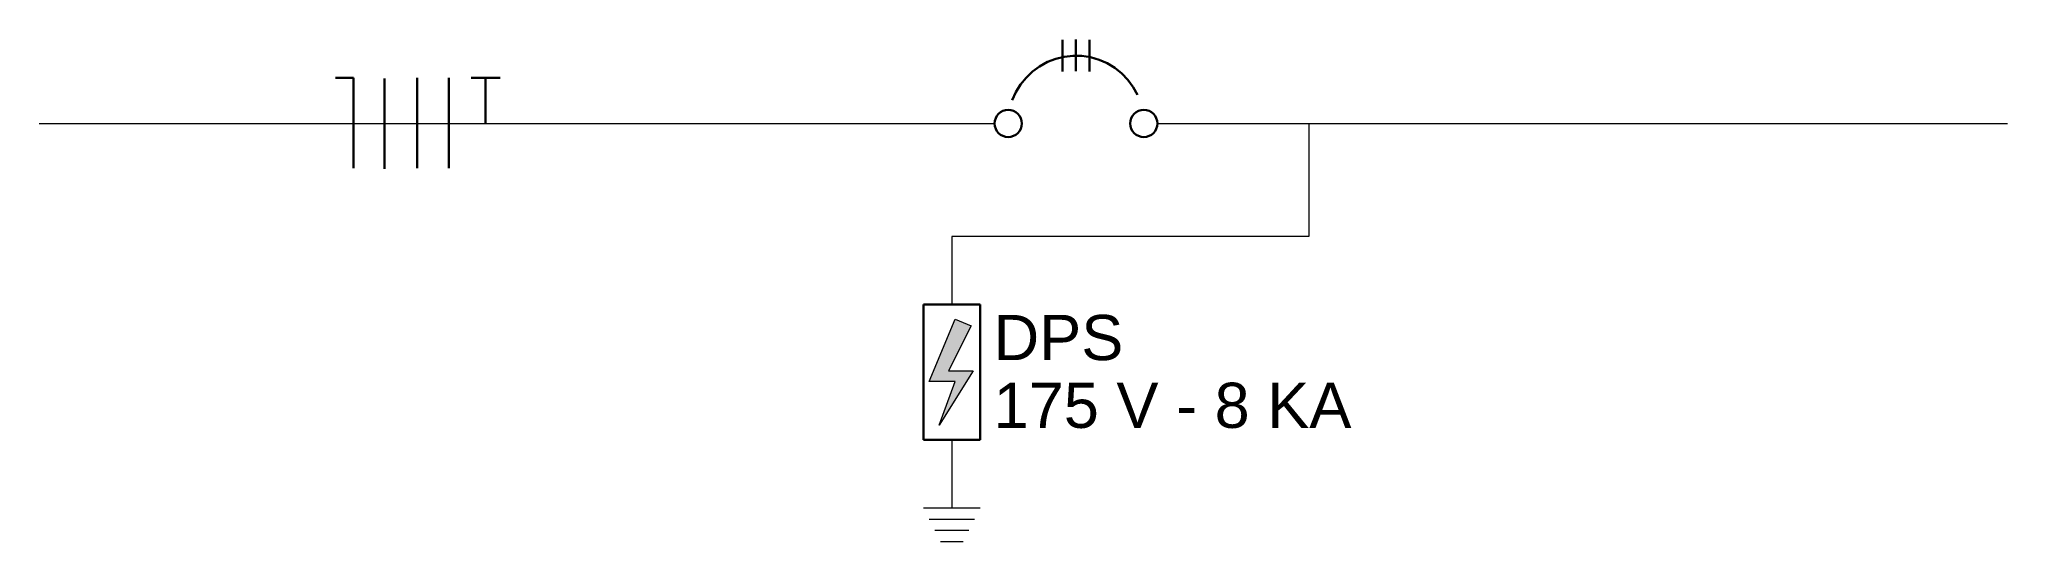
# Model space of a CAD drawing. Header units: millimetres. Extents: x -626 to -243, y -354 to -256.
import ezdxf

# ---------------------------------------------------------------- set-up
doc = ezdxf.new("R2010")
doc.units = ezdxf.units.MM
for name, color, linetype, lineweight in [('DI-Disjuntor', 1, 'Continuous', 30), ('DI-Fios', 3, 'Continuous', 30), ('DI-Linhas do diagrama', 9, 'Continuous', 20), ('DI-Textos do diagrama', 7, 'Continuous', 20)]:
    doc.layers.add(name, color=color, linetype=linetype, lineweight=lineweight)
doc.styles.add('Arial', font='arial.ttf', dxfattribs={"height": 15})
doc.styles.get("Standard").update_dxf_attribs({"font": 'arial.ttf'})

# ---------------------------------------------------------------- blocks, each defined once
blk = doc.blocks.new('entrada')
at = {"layer": 'DI-Textos do diagrama', "linetype": 'Continuous'}
blk.add_hatch(color=7, dxfattribs=at).paths.add_polyline_path([(-71.17, -13.89), (-72.73, -16.96), (-71.02, -16.96), (-73.35, -20.69), (-72.26, -17.71), (-74.04, -17.71), (-72.26, -13.43)])
at = {"layer": 'DI-Disjuntor', "color": 1}
for p, q in [((-64.89, 3.57), (-64.89, 5.74)), ((-63.97, 3.6), (-63.97, 5.77)), ((-63.03, 3.57), (-63.03, 5.74)), ((-74.43, -12.41), (-70.55, -12.41)), ((-74.43, -21.71), (-74.43, -12.41)), ((-70.55, -12.41), (-70.55, -21.71)), ((-70.55, -21.71), (-74.43, -21.71))]:
    blk.add_line(p, q, dxfattribs=at)
blk.add_lwpolyline([(-59.75, 1.97), (-60.04, 2.5), (-60.4, 2.99), (-60.82, 3.43), (-61.3, 3.81), (-61.82, 4.13), (-62.37, 4.37), (-62.96, 4.54), (-63.56, 4.63), (-64.17, 4.65), (-64.77, 4.58), (-65.36, 4.44), (-65.93, 4.22), (-66.46, 3.92), (-66.95, 3.56), (-67.39, 3.14), (-67.77, 2.67), (-68.09, 2.15), (-68.34, 1.59)], dxfattribs=at)
for centre in [(-68.62, 0), (-59.31, 0)]:
    blk.add_circle(centre, 0.93, dxfattribs=at)
at = {"layer": 'DI-Fios', "color": 5}
for p, q in [((-113.57, 3.14), (-114.81, 3.14)), ((-113.57, -3.06), (-113.57, 3.14))]:
    blk.add_line(p, q, dxfattribs=at)
at = {"layer": 'DI-Fios', "color": 1}
for p, q in [((-111.43, -3.11), (-111.43, 3.09)), ((-109.19, -3.06), (-109.19, 3.14)), ((-107.02, -3.06), (-107.02, 3.14))]:
    blk.add_line(p, q, dxfattribs=at)
at = {"layer": 'DI-Fios', "color": 3}
for p, q in [((-105.5, 3.14), (-103.51, 3.14)), ((-104.5, 0.04), (-104.5, 3.14))]:
    blk.add_line(p, q, dxfattribs=at)
at = {"layer": 'DI-Linhas do diagrama'}
for p, q in [((-135.14, 0), (-69.55, 0)), ((-58.38, 0), (-44.12, 0)), ((-47.99, 0), (-47.99, -7.75)), ((-44.12, 0), (0, 0)), ((-47.99, -7.75), (-72.49, -7.75)), ((-72.49, -7.75), (-72.49, -12.41)), ((-72.49, -21.71), (-72.49, -26.36)), ((-74.43, -26.36), (-70.55, -26.36)), ((-74.04, -27.14), (-70.94, -27.14)), ((-73.66, -27.91), (-71.33, -27.91)), ((-73.27, -28.69), (-71.72, -28.69))]:
    blk.add_line(p, q, dxfattribs=at)
at = {"layer": 'DI-Textos do diagrama'}
blk.add_lwpolyline([(-71.17, -13.89), (-72.73, -16.96), (-71.02, -16.96), (-73.35, -20.69), (-72.26, -17.71), (-74.04, -17.71), (-72.26, -13.43), (-71.17, -13.89)], dxfattribs=at)
for tag, p in [('CORRENTE', (-67.3, 6.46)), ('BITOLAS', (-115.86, -6.89))]:
    blk.add_attdef(tag, p, '', height=2.5)
at = {"layer": 'DI-Linhas do diagrama', "attachment_point": 7, "line_spacing_factor": 0.6, "style": 'Arial'}
for s, insert, char_height, width in [('DPS', (-69.62, -16.28), 3.101, 17.8233), ('175 V - 8 KA', (-69.62, -20.93), 3.1014, 49.1253)]:
    blk.add_mtext(s, dxfattribs=dict(at, insert=insert, char_height=char_height, width=width))

msp = doc.modelspace()

# ---------------------------------------------------------------- block references
at = {"xscale": 2.836112920952966, "yscale": 2.836112920952966, "zscale": 2.836112920952966}
msp.add_blockref('entrada', (-243.2, -272.52), dxfattribs=at)

doc.saveas('drawing.dxf')
